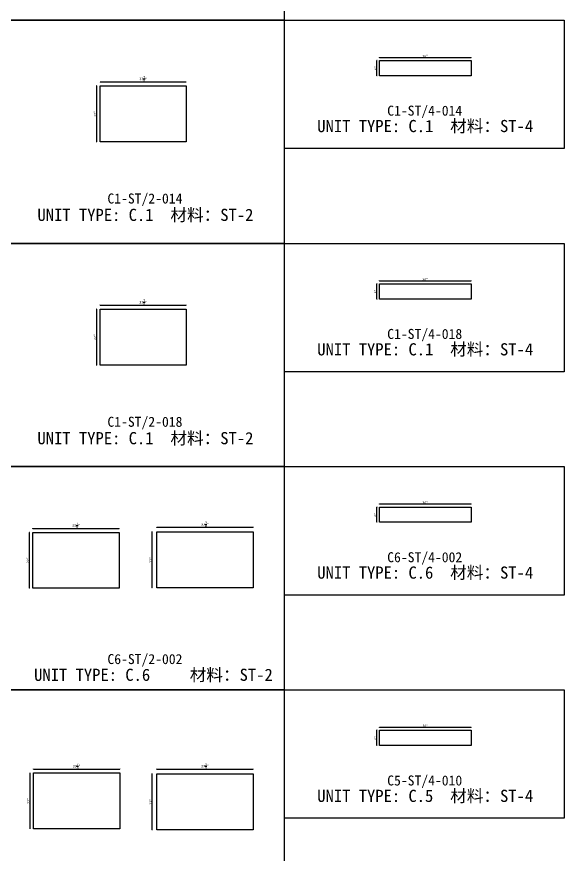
# Model space of a CAD drawing. Header units: millimetres. Extents: x -46966 to 138077, y -48408 to 2116.
# Drawn here: x 19599 to 25061, y -12752 to -4379 of the extents above; entities that cross this region are included whole.
import ezdxf
from ezdxf.enums import TextEntityAlignment as Align

# ---------------------------------------------------------------- set-up
doc = ezdxf.new("R2010")
doc.units = ezdxf.units.MM
doc.layers.add('PART_NUMBER', color=3, linetype='Continuous')
doc.styles.add('样式 1', font='')
doc.styles.get('样式 1').set_extended_font_data('NSimSun')
doc.dimstyles.new('副本 ISO-25', dxfattribs={"dimtxt": 25, "dimasz": 10, "dimexe": 1.5, "dimexo": 0.5, "dimtad": 1, "dimlfac": 0.03937, "dimlunit": 5, "dimtxsty": '样式 1', "dimblk": 'ARCHTICK', "dimcen": 2.5, "dimclrd": 256, "dimclrt": 1, "dimazin": 3, "dimtfac": 1, "dimtmove": 0, "dimatfit": 3, "dimfxlon": 1})

# ---------------------------------------------------------------- blocks, each defined once
blk = doc.blocks.new('_ArchTick')
at = {"color": 0, "linetype": 'ByBlock', "const_width": 0.15}
blk.add_lwpolyline([(-0.5, -0.5), (0.5, 0.5)], dxfattribs=at)
blk = doc.blocks.new('*D749')
at = {"color": 0, "lineweight": -2, "transparency": 16777216}
for p, q in [((20429.9, -5029.9), (20429.9, -5027.4)), ((21290.3, -5029.9), (21290.3, -5027.4))]:
    blk.add_line(p, q, dxfattribs=at)
at = {"lineweight": -2, "transparency": 16777216}
blk.add_line((20429.9, -5028.9), (21290.3, -5028.9), dxfattribs=at)
at = {"layer": 'Defpoints', "color": 0, "transparency": 16777216}
for p in [(20429.9, -5068.3), (21290.3, -5028.9), (21290.3, -5068.3)]:
    blk.add_point(p, dxfattribs=at)
at = {"lineweight": -2, "transparency": 16777216, "xscale": 10, "yscale": 10, "zscale": 10, "rotation": 180}
blk.add_blockref('_ArchTick', (20429.9, -5028.9), dxfattribs=at)
at = {"lineweight": -2, "transparency": 16777216, "xscale": 10, "yscale": 10, "zscale": 10}
blk.add_blockref('_ArchTick', (21290.3, -5028.9), dxfattribs=at)
at = {"color": 1, "transparency": 16777216, "insert": (20860.1, -4999.8), "char_height": 25, "attachment_point": 5, "style": '样式 1'}
blk.add_mtext('\\A1;33{\\H1x;\\S7/8;}"', dxfattribs=at)
blk = doc.blocks.new('*D750')
at = {"color": 0, "lineweight": -2, "transparency": 16777216}
for p, q in [((20394.2, -5068.3), (20391.7, -5068.3)), ((20394.2, -5627.1), (20391.7, -5627.1))]:
    blk.add_line(p, q, dxfattribs=at)
at = {"lineweight": -2, "transparency": 16777216}
blk.add_line((20393.2, -5068.3), (20393.2, -5627.1), dxfattribs=at)
at = {"layer": 'Defpoints', "color": 0, "transparency": 16777216}
for p in [(20429.9, -5068.3), (20393.2, -5627.1), (20429.9, -5627.1)]:
    blk.add_point(p, dxfattribs=at)
at = {"lineweight": -2, "transparency": 16777216, "xscale": 10, "yscale": 10, "zscale": 10}
for p, rotation in [((20393.2, -5068.3), 90), ((20393.2, -5627.1), 270)]:
    blk.add_blockref('_ArchTick', p, dxfattribs=dict(at, rotation=rotation))
at = {"color": 1, "transparency": 16777216, "insert": (20380.1, -5347.7), "char_height": 25, "attachment_point": 5, "rotation": 90, "style": '样式 1'}
blk.add_mtext('\\A1;22"', dxfattribs=at)
blk = doc.blocks.new('*D751')
at = {"color": 0, "lineweight": -2, "transparency": 16777216}
for p, q in [((23218.6, -4785.8), (23218.6, -4783.3)), ((24133, -4785.8), (24133, -4783.3))]:
    blk.add_line(p, q, dxfattribs=at)
at = {"lineweight": -2, "transparency": 16777216}
blk.add_line((23218.6, -4784.8), (24133, -4784.8), dxfattribs=at)
at = {"layer": 'Defpoints', "color": 0, "transparency": 16777216}
for p in [(23218.6, -4815.6), (24133, -4784.8), (24133, -4815.6)]:
    blk.add_point(p, dxfattribs=at)
at = {"lineweight": -2, "transparency": 16777216, "xscale": 10, "yscale": 10, "zscale": 10, "rotation": 180}
blk.add_blockref('_ArchTick', (23218.6, -4784.8), dxfattribs=at)
at = {"lineweight": -2, "transparency": 16777216, "xscale": 10, "yscale": 10, "zscale": 10}
blk.add_blockref('_ArchTick', (24133, -4784.8), dxfattribs=at)
at = {"color": 1, "transparency": 16777216, "insert": (23675.8, -4771.7), "char_height": 25, "attachment_point": 5, "style": '样式 1'}
blk.add_mtext('\\A1;36"', dxfattribs=at)
blk = doc.blocks.new('*D752')
at = {"color": 0, "lineweight": -2, "transparency": 16777216}
for p, q in [((23193.8, -4815.6), (23191.3, -4815.6)), ((23193.8, -4968), (23191.3, -4968))]:
    blk.add_line(p, q, dxfattribs=at)
at = {"lineweight": -2, "transparency": 16777216}
blk.add_line((23192.8, -4968), (23192.8, -4815.6), dxfattribs=at)
at = {"layer": 'Defpoints', "color": 0, "transparency": 16777216}
for p in [(23192.8, -4815.6), (23218.6, -4815.6), (23218.6, -4968)]:
    blk.add_point(p, dxfattribs=at)
at = {"lineweight": -2, "transparency": 16777216, "xscale": 10, "yscale": 10, "zscale": 10}
for p, rotation in [((23192.8, -4815.6), 90), ((23192.8, -4968), 270)]:
    blk.add_blockref('_ArchTick', p, dxfattribs=dict(at, rotation=rotation))
at = {"color": 1, "transparency": 16777216, "insert": (23179.7, -4891.8), "char_height": 25, "attachment_point": 5, "rotation": 90, "style": '样式 1'}
blk.add_mtext('\\A1;6"', dxfattribs=at)
blk = doc.blocks.new('*D762')
at = {"color": 0, "lineweight": -2, "transparency": 16777216}
for p, q in [((20429.9, -7259.5), (20429.9, -7257)), ((21290.3, -7259.5), (21290.3, -7257))]:
    blk.add_line(p, q, dxfattribs=at)
at = {"lineweight": -2, "transparency": 16777216}
blk.add_line((20429.9, -7258.5), (21290.3, -7258.5), dxfattribs=at)
at = {"layer": 'Defpoints', "color": 0, "transparency": 16777216}
for p in [(21290.3, -7258.5), (20429.9, -7297.9), (21290.3, -7297.9)]:
    blk.add_point(p, dxfattribs=at)
at = {"lineweight": -2, "transparency": 16777216, "xscale": 10, "yscale": 10, "zscale": 10, "rotation": 180}
blk.add_blockref('_ArchTick', (20429.9, -7258.5), dxfattribs=at)
at = {"lineweight": -2, "transparency": 16777216, "xscale": 10, "yscale": 10, "zscale": 10}
blk.add_blockref('_ArchTick', (21290.3, -7258.5), dxfattribs=at)
at = {"color": 1, "transparency": 16777216, "insert": (20860.1, -7229.4), "char_height": 25, "attachment_point": 5, "style": '样式 1'}
blk.add_mtext('\\A1;33{\\H1x;\\S7/8;}"', dxfattribs=at)
blk = doc.blocks.new('*D753')
at = {"color": 0, "lineweight": -2, "transparency": 16777216}
for p, q in [((20394.2, -7297.9), (20391.7, -7297.9)), ((20394.2, -7856.7), (20391.7, -7856.7))]:
    blk.add_line(p, q, dxfattribs=at)
at = {"lineweight": -2, "transparency": 16777216}
blk.add_line((20393.2, -7297.9), (20393.2, -7856.7), dxfattribs=at)
at = {"layer": 'Defpoints', "color": 0, "transparency": 16777216}
for p in [(20429.9, -7297.9), (20393.2, -7856.7), (20429.9, -7856.7)]:
    blk.add_point(p, dxfattribs=at)
at = {"lineweight": -2, "transparency": 16777216, "xscale": 10, "yscale": 10, "zscale": 10}
for p, rotation in [((20393.2, -7297.9), 90), ((20393.2, -7856.7), 270)]:
    blk.add_blockref('_ArchTick', p, dxfattribs=dict(at, rotation=rotation))
at = {"color": 1, "transparency": 16777216, "insert": (20380.1, -7577.3), "char_height": 25, "attachment_point": 5, "rotation": 90, "style": '样式 1'}
blk.add_mtext('\\A1;22"', dxfattribs=at)
blk = doc.blocks.new('*D754')
at = {"color": 0, "lineweight": -2, "transparency": 16777216}
for p, q in [((23218.6, -7015.3), (23218.6, -7012.8)), ((24133, -7015.3), (24133, -7012.8))]:
    blk.add_line(p, q, dxfattribs=at)
at = {"lineweight": -2, "transparency": 16777216}
blk.add_line((23218.6, -7014.3), (24133, -7014.3), dxfattribs=at)
at = {"layer": 'Defpoints', "color": 0, "transparency": 16777216}
for p in [(24133, -7014.3), (23218.6, -7045.2), (24133, -7045.2)]:
    blk.add_point(p, dxfattribs=at)
at = {"lineweight": -2, "transparency": 16777216, "xscale": 10, "yscale": 10, "zscale": 10, "rotation": 180}
blk.add_blockref('_ArchTick', (23218.6, -7014.3), dxfattribs=at)
at = {"lineweight": -2, "transparency": 16777216, "xscale": 10, "yscale": 10, "zscale": 10}
blk.add_blockref('_ArchTick', (24133, -7014.3), dxfattribs=at)
at = {"color": 1, "transparency": 16777216, "insert": (23675.8, -7001.2), "char_height": 25, "attachment_point": 5, "style": '样式 1'}
blk.add_mtext('\\A1;36"', dxfattribs=at)
blk = doc.blocks.new('*D755')
at = {"color": 0, "lineweight": -2, "transparency": 16777216}
for p, q in [((23193.8, -7045.2), (23191.3, -7045.2)), ((23193.8, -7197.6), (23191.3, -7197.6))]:
    blk.add_line(p, q, dxfattribs=at)
at = {"lineweight": -2, "transparency": 16777216}
blk.add_line((23192.8, -7197.6), (23192.8, -7045.2), dxfattribs=at)
at = {"layer": 'Defpoints', "color": 0, "transparency": 16777216}
for p in [(23192.8, -7045.2), (23218.6, -7045.2), (23218.6, -7197.6)]:
    blk.add_point(p, dxfattribs=at)
at = {"lineweight": -2, "transparency": 16777216, "xscale": 10, "yscale": 10, "zscale": 10}
for p, rotation in [((23192.8, -7045.2), 90), ((23192.8, -7197.6), 270)]:
    blk.add_blockref('_ArchTick', p, dxfattribs=dict(at, rotation=rotation))
at = {"color": 1, "transparency": 16777216, "insert": (23179.7, -7121.4), "char_height": 25, "attachment_point": 5, "rotation": 90, "style": '样式 1'}
blk.add_mtext('\\A1;6"', dxfattribs=at)
blk = doc.blocks.new('*D769')
at = {"color": 0, "lineweight": -2, "transparency": 16777216}
for p, q in [((19765.4, -11891.8), (19765.4, -11889.3)), ((20625.8, -11891.8), (20625.8, -11889.3))]:
    blk.add_line(p, q, dxfattribs=at)
at = {"lineweight": -2, "transparency": 16777216}
blk.add_line((19765.4, -11890.8), (20625.8, -11890.8), dxfattribs=at)
at = {"layer": 'Defpoints', "color": 0, "transparency": 16777216}
for p in [(19765.4, -11930.3), (20625.8, -11890.8), (20625.8, -11930.3)]:
    blk.add_point(p, dxfattribs=at)
at = {"lineweight": -2, "transparency": 16777216, "xscale": 10, "yscale": 10, "zscale": 10, "rotation": 180}
blk.add_blockref('_ArchTick', (19765.4, -11890.8), dxfattribs=at)
at = {"lineweight": -2, "transparency": 16777216, "xscale": 10, "yscale": 10, "zscale": 10}
blk.add_blockref('_ArchTick', (20625.8, -11890.8), dxfattribs=at)
at = {"color": 1, "transparency": 16777216, "insert": (20195.6, -11861.7), "char_height": 25, "attachment_point": 5, "style": '样式 1'}
blk.add_mtext('\\A1;33{\\H1x;\\S7/8;}"', dxfattribs=at)
blk = doc.blocks.new('*D770')
at = {"color": 0, "lineweight": -2, "transparency": 16777216}
for p, q in [((19729.7, -11930.3), (19727.2, -11930.3)), ((19729.7, -12489.1), (19727.2, -12489.1))]:
    blk.add_line(p, q, dxfattribs=at)
at = {"lineweight": -2, "transparency": 16777216}
blk.add_line((19728.7, -11930.3), (19728.7, -12489.1), dxfattribs=at)
at = {"layer": 'Defpoints', "color": 0, "transparency": 16777216}
for p in [(19765.4, -11930.3), (19728.7, -12489.1), (19765.4, -12489.1)]:
    blk.add_point(p, dxfattribs=at)
at = {"lineweight": -2, "transparency": 16777216, "xscale": 10, "yscale": 10, "zscale": 10}
for p, rotation in [((19728.7, -11930.3), 90), ((19728.7, -12489.1), 270)]:
    blk.add_blockref('_ArchTick', p, dxfattribs=dict(at, rotation=rotation))
at = {"color": 1, "transparency": 16777216, "insert": (19715.6, -12209.7), "char_height": 25, "attachment_point": 5, "rotation": 90, "style": '样式 1'}
blk.add_mtext('\\A1;22"', dxfattribs=at)
blk = doc.blocks.new('*D771')
at = {"color": 0, "lineweight": -2, "transparency": 16777216}
for p, q in [((20997.2, -11891.8), (20997.2, -11889.3)), ((21956, -11891.8), (21956, -11889.3))]:
    blk.add_line(p, q, dxfattribs=at)
at = {"lineweight": -2, "transparency": 16777216}
blk.add_line((20997.2, -11890.8), (21956, -11890.8), dxfattribs=at)
at = {"layer": 'Defpoints', "color": 0, "transparency": 16777216}
for p in [(20997.2, -11937.7), (21956, -11890.8), (21956, -11937.7)]:
    blk.add_point(p, dxfattribs=at)
at = {"lineweight": -2, "transparency": 16777216, "xscale": 10, "yscale": 10, "zscale": 10, "rotation": 180}
blk.add_blockref('_ArchTick', (20997.2, -11890.8), dxfattribs=at)
at = {"lineweight": -2, "transparency": 16777216, "xscale": 10, "yscale": 10, "zscale": 10}
blk.add_blockref('_ArchTick', (21956, -11890.8), dxfattribs=at)
at = {"color": 1, "transparency": 16777216, "insert": (21476.6, -11861.7), "char_height": 25, "attachment_point": 5, "style": '样式 1'}
blk.add_mtext('\\A1;37{\\H1x;\\S3/4;}"', dxfattribs=at)
blk = doc.blocks.new('*D772')
at = {"color": 0, "lineweight": -2, "transparency": 16777216}
for p, q in [((20950.1, -11937.7), (20947.6, -11937.7)), ((20950.1, -12496.5), (20947.6, -12496.5))]:
    blk.add_line(p, q, dxfattribs=at)
at = {"lineweight": -2, "transparency": 16777216}
blk.add_line((20949.1, -12496.5), (20949.1, -11937.7), dxfattribs=at)
at = {"layer": 'Defpoints', "color": 0, "transparency": 16777216}
for p in [(20949.1, -11937.7), (20997.2, -11937.7), (20997.2, -12496.5)]:
    blk.add_point(p, dxfattribs=at)
at = {"lineweight": -2, "transparency": 16777216, "xscale": 10, "yscale": 10, "zscale": 10}
for p, rotation in [((20949.1, -11937.7), 90), ((20949.1, -12496.5), 270)]:
    blk.add_blockref('_ArchTick', p, dxfattribs=dict(at, rotation=rotation))
at = {"color": 1, "transparency": 16777216, "insert": (20935.9, -12217.1), "char_height": 25, "attachment_point": 5, "rotation": 90, "style": '样式 1'}
blk.add_mtext('\\A1;22"', dxfattribs=at)
blk = doc.blocks.new('*D779')
at = {"color": 0, "lineweight": -2, "transparency": 16777216}
for p, q in [((19760.2, -9489.1), (19760.2, -9486.6)), ((20620.6, -9489.1), (20620.6, -9486.6))]:
    blk.add_line(p, q, dxfattribs=at)
at = {"lineweight": -2, "transparency": 16777216}
blk.add_line((19760.2, -9488.1), (20620.6, -9488.1), dxfattribs=at)
at = {"layer": 'Defpoints', "color": 0, "transparency": 16777216}
for p in [(19760.2, -9527.5), (20620.6, -9488.1), (20620.6, -9527.5)]:
    blk.add_point(p, dxfattribs=at)
at = {"lineweight": -2, "transparency": 16777216, "xscale": 10, "yscale": 10, "zscale": 10, "rotation": 180}
blk.add_blockref('_ArchTick', (19760.2, -9488.1), dxfattribs=at)
at = {"lineweight": -2, "transparency": 16777216, "xscale": 10, "yscale": 10, "zscale": 10}
blk.add_blockref('_ArchTick', (20620.6, -9488.1), dxfattribs=at)
at = {"color": 1, "transparency": 16777216, "insert": (20190.4, -9459), "char_height": 25, "attachment_point": 5, "style": '样式 1'}
blk.add_mtext('\\A1;33{\\H1x;\\S7/8;}"', dxfattribs=at)
blk = doc.blocks.new('*D780')
at = {"color": 0, "lineweight": -2, "transparency": 16777216}
for p, q in [((19724.6, -9527.5), (19722.1, -9527.5)), ((19724.6, -10086.3), (19722.1, -10086.3))]:
    blk.add_line(p, q, dxfattribs=at)
at = {"lineweight": -2, "transparency": 16777216}
blk.add_line((19723.6, -9527.5), (19723.6, -10086.3), dxfattribs=at)
at = {"layer": 'Defpoints', "color": 0, "transparency": 16777216}
for p in [(19760.2, -9527.5), (19723.6, -10086.3), (19760.2, -10086.3)]:
    blk.add_point(p, dxfattribs=at)
at = {"lineweight": -2, "transparency": 16777216, "xscale": 10, "yscale": 10, "zscale": 10}
for p, rotation in [((19723.6, -9527.5), 90), ((19723.6, -10086.3), 270)]:
    blk.add_blockref('_ArchTick', p, dxfattribs=dict(at, rotation=rotation))
at = {"color": 1, "transparency": 16777216, "insert": (19710.4, -9806.9), "char_height": 25, "attachment_point": 5, "rotation": 90, "style": '样式 1'}
blk.add_mtext('\\A1;22"', dxfattribs=at)
blk = doc.blocks.new('*D764')
at = {"color": 0, "lineweight": -2, "transparency": 16777216}
for p, q in [((20997.2, -9477.7), (20997.2, -9475.2)), ((21956, -9477.7), (21956, -9475.2))]:
    blk.add_line(p, q, dxfattribs=at)
at = {"lineweight": -2, "transparency": 16777216}
blk.add_line((20997.2, -9476.7), (21956, -9476.7), dxfattribs=at)
at = {"layer": 'Defpoints', "color": 0, "transparency": 16777216}
for p in [(20997.2, -9523.6), (21956, -9476.7), (21956, -9523.6)]:
    blk.add_point(p, dxfattribs=at)
at = {"lineweight": -2, "transparency": 16777216, "xscale": 10, "yscale": 10, "zscale": 10, "rotation": 180}
blk.add_blockref('_ArchTick', (20997.2, -9476.7), dxfattribs=at)
at = {"lineweight": -2, "transparency": 16777216, "xscale": 10, "yscale": 10, "zscale": 10}
blk.add_blockref('_ArchTick', (21956, -9476.7), dxfattribs=at)
at = {"color": 1, "transparency": 16777216, "insert": (21476.6, -9447.6), "char_height": 25, "attachment_point": 5, "style": '样式 1'}
blk.add_mtext('\\A1;37{\\H1x;\\S3/4;}"', dxfattribs=at)
blk = doc.blocks.new('*D765')
at = {"color": 0, "lineweight": -2, "transparency": 16777216}
for p, q in [((20950.1, -9523.6), (20947.6, -9523.6)), ((20950.1, -10082.4), (20947.6, -10082.4))]:
    blk.add_line(p, q, dxfattribs=at)
at = {"lineweight": -2, "transparency": 16777216}
blk.add_line((20949.1, -10082.4), (20949.1, -9523.6), dxfattribs=at)
at = {"layer": 'Defpoints', "color": 0, "transparency": 16777216}
for p in [(20949.1, -9523.6), (20997.2, -9523.6), (20997.2, -10082.4)]:
    blk.add_point(p, dxfattribs=at)
at = {"lineweight": -2, "transparency": 16777216, "xscale": 10, "yscale": 10, "zscale": 10}
for p, rotation in [((20949.1, -9523.6), 90), ((20949.1, -10082.4), 270)]:
    blk.add_blockref('_ArchTick', p, dxfattribs=dict(at, rotation=rotation))
at = {"color": 1, "transparency": 16777216, "insert": (20935.9, -9803), "char_height": 25, "attachment_point": 5, "rotation": 90, "style": '样式 1'}
blk.add_mtext('\\A1;22"', dxfattribs=at)
blk = doc.blocks.new('*D781')
at = {"color": 0, "lineweight": -2, "transparency": 16777216}
for p, q in [((23218.6, -11474.5), (23218.6, -11472)), ((24133, -11474.5), (24133, -11472))]:
    blk.add_line(p, q, dxfattribs=at)
at = {"lineweight": -2, "transparency": 16777216}
blk.add_line((23218.6, -11473.5), (24133, -11473.5), dxfattribs=at)
at = {"layer": 'Defpoints', "color": 0, "transparency": 16777216}
for p in [(23218.6, -11504.3), (24133, -11473.5), (24133, -11504.3)]:
    blk.add_point(p, dxfattribs=at)
at = {"lineweight": -2, "transparency": 16777216, "xscale": 10, "yscale": 10, "zscale": 10, "rotation": 180}
blk.add_blockref('_ArchTick', (23218.6, -11473.5), dxfattribs=at)
at = {"lineweight": -2, "transparency": 16777216, "xscale": 10, "yscale": 10, "zscale": 10}
blk.add_blockref('_ArchTick', (24133, -11473.5), dxfattribs=at)
at = {"color": 1, "transparency": 16777216, "insert": (23675.8, -11460.4), "char_height": 25, "attachment_point": 5, "style": '样式 1'}
blk.add_mtext('\\A1;36"', dxfattribs=at)
blk = doc.blocks.new('*D782')
at = {"color": 0, "lineweight": -2, "transparency": 16777216}
for p, q in [((23193.8, -11504.3), (23191.3, -11504.3)), ((23193.8, -11656.7), (23191.3, -11656.7))]:
    blk.add_line(p, q, dxfattribs=at)
at = {"lineweight": -2, "transparency": 16777216}
blk.add_line((23192.8, -11656.7), (23192.8, -11504.3), dxfattribs=at)
at = {"layer": 'Defpoints', "color": 0, "transparency": 16777216}
for p in [(23192.8, -11504.3), (23218.6, -11504.3), (23218.6, -11656.7)]:
    blk.add_point(p, dxfattribs=at)
at = {"lineweight": -2, "transparency": 16777216, "xscale": 10, "yscale": 10, "zscale": 10}
for p, rotation in [((23192.8, -11504.3), 90), ((23192.8, -11656.7), 270)]:
    blk.add_blockref('_ArchTick', p, dxfattribs=dict(at, rotation=rotation))
at = {"color": 1, "transparency": 16777216, "insert": (23179.7, -11580.5), "char_height": 25, "attachment_point": 5, "rotation": 90, "style": '样式 1'}
blk.add_mtext('\\A1;6"', dxfattribs=at)
blk = doc.blocks.new('*D783')
at = {"color": 0, "lineweight": -2, "transparency": 16777216}
for p, q in [((23218.6, -9244.9), (23218.6, -9242.4)), ((24133, -9244.9), (24133, -9242.4))]:
    blk.add_line(p, q, dxfattribs=at)
at = {"lineweight": -2, "transparency": 16777216}
blk.add_line((23218.6, -9243.9), (24133, -9243.9), dxfattribs=at)
at = {"layer": 'Defpoints', "color": 0, "transparency": 16777216}
for p in [(23218.6, -9274.7), (24133, -9243.9), (24133, -9274.7)]:
    blk.add_point(p, dxfattribs=at)
at = {"lineweight": -2, "transparency": 16777216, "xscale": 10, "yscale": 10, "zscale": 10, "rotation": 180}
blk.add_blockref('_ArchTick', (23218.6, -9243.9), dxfattribs=at)
at = {"lineweight": -2, "transparency": 16777216, "xscale": 10, "yscale": 10, "zscale": 10}
blk.add_blockref('_ArchTick', (24133, -9243.9), dxfattribs=at)
at = {"color": 1, "transparency": 16777216, "insert": (23675.8, -9230.8), "char_height": 25, "attachment_point": 5, "style": '样式 1'}
blk.add_mtext('\\A1;36"', dxfattribs=at)
blk = doc.blocks.new('*D784')
at = {"color": 0, "lineweight": -2, "transparency": 16777216}
for p, q in [((23193.8, -9274.7), (23191.3, -9274.7)), ((23193.8, -9427.1), (23191.3, -9427.1))]:
    blk.add_line(p, q, dxfattribs=at)
at = {"lineweight": -2, "transparency": 16777216}
blk.add_line((23192.8, -9427.1), (23192.8, -9274.7), dxfattribs=at)
at = {"layer": 'Defpoints', "color": 0, "transparency": 16777216}
for p in [(23192.8, -9274.7), (23218.6, -9274.7), (23218.6, -9427.1)]:
    blk.add_point(p, dxfattribs=at)
at = {"lineweight": -2, "transparency": 16777216, "xscale": 10, "yscale": 10, "zscale": 10}
for p, rotation in [((23192.8, -9274.7), 90), ((23192.8, -9427.1), 270)]:
    blk.add_blockref('_ArchTick', p, dxfattribs=dict(at, rotation=rotation))
at = {"color": 1, "transparency": 16777216, "insert": (23179.7, -9350.9), "char_height": 25, "attachment_point": 5, "rotation": 90, "style": '样式 1'}
blk.add_mtext('\\A1;6"', dxfattribs=at)

msp = doc.modelspace()

# ---------------------------------------------------------------- linework, layer by layer
at = {"color": 1}
for points in [[(19477.452, -4411.877), (22269.327, -4411.877), (22269.327, -2182.31), (19477.452, -2182.31)], [(19477.452, -6641.444), (22269.327, -6641.444), (22269.327, -4411.877), (19477.452, -4411.877)], [(22269.327, -4411.877), (25061.201, -4411.877), (25061.201, -5694.275), (22269.327, -5694.275)], [(19477.452, -8871.012), (22269.327, -8871.012), (22269.327, -6641.444), (19477.452, -6641.444)], [(22269.327, -6641.444), (25061.201, -6641.444), (25061.201, -7923.842), (22269.327, -7923.842)], [(19477.452, -11100.579), (22269.327, -11100.579), (22269.327, -8871.012), (19477.452, -8871.012)], [(22269.327, -8871.012), (25061.201, -8871.012), (25061.201, -10153.409), (22269.327, -10153.409)], [(19477.452, -13330.146), (22269.327, -13330.146), (22269.327, -11100.579), (19477.452, -11100.579)], [(22269.327, -11100.579), (25061.201, -11100.579), (25061.201, -12382.976), (22269.327, -12382.976)]]:
    msp.add_lwpolyline(points, close=True, dxfattribs=at)
for points in [[(23218.646, -4815.614), (24133.046, -4815.614), (24133.046, -4968.014), (23218.646, -4968.014)], [(20429.851, -5068.345), (21290.276, -5068.345), (21290.276, -5627.145), (20429.851, -5627.145)], [(23218.646, -7045.181), (24133.046, -7045.181), (24133.046, -7197.581), (23218.646, -7197.581)], [(20429.851, -7297.913), (21290.276, -7297.913), (21290.276, -7856.713), (20429.851, -7856.713)], [(23218.646, -9274.748), (24133.046, -9274.748), (24133.046, -9427.148), (23218.646, -9427.148)], [(19760.205, -9527.48), (20620.63, -9527.48), (20620.63, -10086.28), (19760.205, -10086.28)], [(20997.177, -9523.573), (21956.027, -9523.573), (21956.027, -10082.373), (20997.177, -10082.373)], [(23218.646, -11504.315), (24133.046, -11504.315), (24133.046, -11656.715), (23218.646, -11656.715)], [(19765.39, -11930.255), (20625.815, -11930.255), (20625.815, -12489.055), (19765.39, -12489.055)], [(20997.177, -11937.685), (21956.027, -11937.685), (21956.027, -12496.485), (20997.177, -12496.485)]]:
    msp.add_lwpolyline(points, close=True)

# ---------------------------------------------------------------- texts
at = {"style": '样式 1'}
for s, p in [('UNIT TYPE: C.1', (22596.955, -5530.771)), ('材料：ST-4', (23923.236, -5530.771)), ('材料：ST-2', (21131.361, -6417.949)), ('UNIT TYPE: C.1', (19805.08, -6417.949)), ('UNIT TYPE: C.1', (22596.955, -7760.338)), ('材料：ST-4', (23923.236, -7760.338)), ('UNIT TYPE: C.1', (19805.08, -8647.516)), ('材料：ST-2', (21131.361, -8647.516)), ('UNIT TYPE: C.6', (22596.955, -9989.905)), ('材料：ST-4', (23923.236, -9989.905)), ('材料：ST-2', (21324.505, -11010.411)), ('UNIT TYPE: C.6', (19771.78, -11010.411)), ('UNIT TYPE: C.5', (22596.955, -12219.472)), ('材料：ST-4', (23923.236, -12219.472))]:
    msp.add_text(s, height=121.5865, dxfattribs=at).set_placement(p)
at = {"layer": 'PART_NUMBER', "color": 3, "style": '样式 1'}
for s, p in [('C1-ST/4-014', (23669.19, -5316.444)), ('C1-ST/2-014', (20877.316, -6193.613)), ('C1-ST/4-018', (23669.19, -7546.011)), ('C1-ST/2-018', (20877.316, -8423.181)), ('C6-ST/4-002', (23669.19, -9775.578)), ('C6-ST/2-002', (20877.316, -10792.748)), ('C5-ST/4-010', (23669.19, -12005.146))]:
    msp.add_text(s, height=100, dxfattribs=at).set_placement(p, align=Align.MIDDLE_CENTER)

# ---------------------------------------------------------------- dimensions: what is measured, and where the dimension line sits
for base, p1, p2, picture, middle in [((24133.046, -4784.778), (23218.646, -4815.614), (24133.046, -4815.614), '*D751', (23675.846, -4771.653)), ((21290.276, -5028.919), (20429.851, -5068.345), (21290.276, -5068.345), '*D749', (20860.064, -4999.825)), ((24133.046, -7014.345), (23218.646, -7045.181), (24133.046, -7045.181), '*D754', (23675.846, -7001.22)), ((21290.276, -7258.486), (20429.851, -7297.913), (21290.276, -7297.913), '*D762', (20860.064, -7229.393)), ((24133.046, -9243.912), (23218.646, -9274.748), (24133.046, -9274.748), '*D783', (23675.846, -9230.787)), ((20620.63, -9488.053), (19760.205, -9527.48), (20620.63, -9527.48), '*D779', (20190.418, -9458.96)), ((21956.027, -9476.716), (20997.177, -9523.573), (21956.027, -9523.573), '*D764', (21476.602, -9447.623)), ((24133.046, -11473.479), (23218.646, -11504.315), (24133.046, -11504.315), '*D781', (23675.846, -11460.354)), ((20625.815, -11890.829), (19765.39, -11930.255), (20625.815, -11930.255), '*D769', (20195.602, -11861.735)), ((21956.027, -11890.829), (20997.177, -11937.685), (21956.027, -11937.685), '*D771', (21476.602, -11861.735))]:
    dim = msp.add_linear_dim(base=base, p1=p1, p2=p2, dimstyle='副本 ISO-25')
    dim.commit()
    dim.dimension.update_dxf_attribs({"geometry": picture, "text_midpoint": middle})
for base, p1, p2, picture, middle in [((23192.811, -4815.614), (23218.646, -4968.014), (23218.646, -4815.614), '*D752', (23179.686, -4891.814)), ((20393.205, -5627.145), (20429.851, -5068.345), (20429.851, -5627.145), '*D750', (20380.08, -5347.745)), ((23192.811, -7045.181), (23218.646, -7197.581), (23218.646, -7045.181), '*D755', (23179.686, -7121.381)), ((20393.205, -7856.713), (20429.851, -7297.913), (20429.851, -7856.713), '*D753', (20380.08, -7577.313)), ((23192.811, -9274.748), (23218.646, -9427.148), (23218.646, -9274.748), '*D784', (23179.686, -9350.948)), ((19723.559, -10086.28), (19760.205, -9527.48), (19760.205, -10086.28), '*D780', (19710.434, -9806.88)), ((20949.069, -9523.573), (20997.177, -10082.373), (20997.177, -9523.573), '*D765', (20935.944, -9802.973)), ((23192.811, -11504.315), (23218.646, -11656.715), (23218.646, -11504.315), '*D782', (23179.686, -11580.515)), ((19728.744, -12489.055), (19765.39, -11930.255), (19765.39, -12489.055), '*D770', (19715.619, -12209.655)), ((20949.069, -11937.685), (20997.177, -12496.485), (20997.177, -11937.685), '*D772', (20935.944, -12217.085))]:
    dim = msp.add_linear_dim(base=base, p1=p1, p2=p2, angle=90, dimstyle='副本 ISO-25')
    dim.commit()
    dim.dimension.update_dxf_attribs({"geometry": picture, "text_midpoint": middle})

doc.saveas('drawing.dxf')
